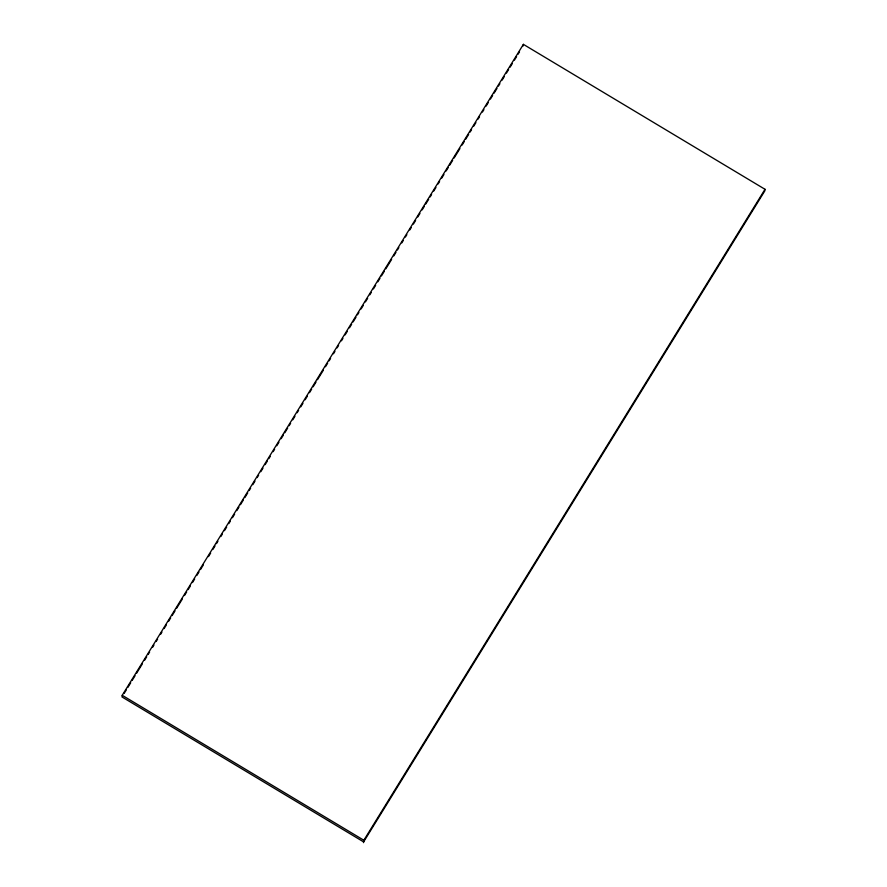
<?xml version="1.0" encoding="UTF-8"?>
<svg xmlns="http://www.w3.org/2000/svg" width="887" height="887" viewBox="0 0 887 887"><rect width="100%" height="100%" fill="white"/><g stroke="black" fill="none" stroke-linecap="round" stroke-linejoin="round"><path stroke-width="1.33" d="M122.218 695.297L121.985 696.938L363.615 841.896L764.782 190.938L765.015 189.297L523.385 44.35L122.218 695.297L363.847 840.255L363.504 842.65M523.153 45.991L523.385 44.35M124.169 693.401L126.342 689.864M127.806 687.514L130.711 682.79M132.163 680.429L135.068 675.717M136.52 673.355L142.33 663.919M144.514 660.383L146.699 656.846M148.151 654.484L149.604 652.133M152.509 647.41L153.961 645.06M156.145 641.512L157.598 639.161M160.503 634.438L161.955 632.087M164.139 628.55L166.324 625.002M168.497 621.465L170.681 617.929M172.133 615.578L175.038 610.855M176.491 608.493L182.312 599.069M184.485 595.521L186.669 591.984M188.122 589.633L190.306 586.096M192.479 582.559L194.663 579.011M196.836 575.475L199.021 571.938M200.473 569.587L203.378 564.864M208.467 556.615L210.651 553.078M212.825 549.53L215.009 545.993M216.461 543.642L217.914 541.281M220.83 536.557L222.282 534.207M224.455 530.67L226.64 527.133M228.824 523.596L230.276 521.234M232.449 517.698L234.634 514.161M236.818 510.624L238.991 507.076M240.444 504.725L243.348 500.002M244.812 497.651L247.717 492.928M249.169 490.566L250.622 488.216M252.806 484.679L254.979 481.142M257.163 477.605L258.616 475.244M260.8 471.707L262.973 468.17M265.158 464.633L267.331 461.085M268.794 458.734L270.247 456.373M273.152 451.66L274.604 449.299M276.788 445.762L278.961 442.225M281.146 438.688L283.33 435.151M284.782 432.789L287.687 428.066M289.14 425.716L290.592 423.354M292.777 419.817L294.95 416.28M297.134 412.743L298.586 410.382M300.771 406.845L302.944 403.308M305.128 399.771L307.312 396.234M309.485 392.697L311.67 389.16M313.122 386.799L316.027 382.075M317.479 379.725L323.3 370.289M325.474 366.752L327.658 363.215M329.11 360.854L330.563 358.492M333.468 353.78L334.92 351.418M337.104 347.881L338.557 345.52M341.462 340.808L342.914 338.446M345.098 334.909L347.283 331.372M349.456 327.835L351.64 324.298M353.093 321.937L355.997 317.224M357.45 314.863L358.902 312.501M361.087 308.964L363.271 305.427M365.444 301.89L367.628 298.354M369.812 294.817L371.265 292.455M373.438 288.918L375.622 285.381M377.807 281.844L379.98 278.307M381.432 275.946L384.337 271.234M385.801 268.872L391.61 259.436M393.795 255.899L395.968 252.363M397.42 250.001L398.873 247.639M401.789 242.927L403.241 240.565M405.414 237.029L406.867 234.667M409.783 229.955L411.235 227.593M413.409 224.056L415.593 220.519M417.777 216.982L419.95 213.445M422.134 209.909L424.319 206.372M425.771 204.01L428.676 199.298M430.128 196.936L431.581 194.575M433.765 191.038L435.938 187.501M438.123 183.964L439.575 181.602M441.759 178.065L443.932 174.528M446.117 170.991L448.301 167.455M449.753 165.093L452.658 160.381M454.111 158.019L459.921 148.584M462.105 145.047L464.289 141.51M465.742 139.148L468.646 134.436M470.099 132.074L471.551 129.713M473.736 126.176L475.909 122.639M478.093 119.102L479.545 116.751M482.45 112.028L483.903 109.666M486.087 106.13L488.271 102.593M490.444 99.056L492.629 95.519M494.081 93.157L496.986 88.445M498.439 86.083L499.891 83.722M502.075 80.185L504.259 76.648M506.433 73.111L508.617 69.574M510.069 67.212L512.254 63.676M514.427 60.139L516.611 56.602M518.063 54.24L519.516 51.889M363.847 840.255L765.015 189.297"/></g></svg>
